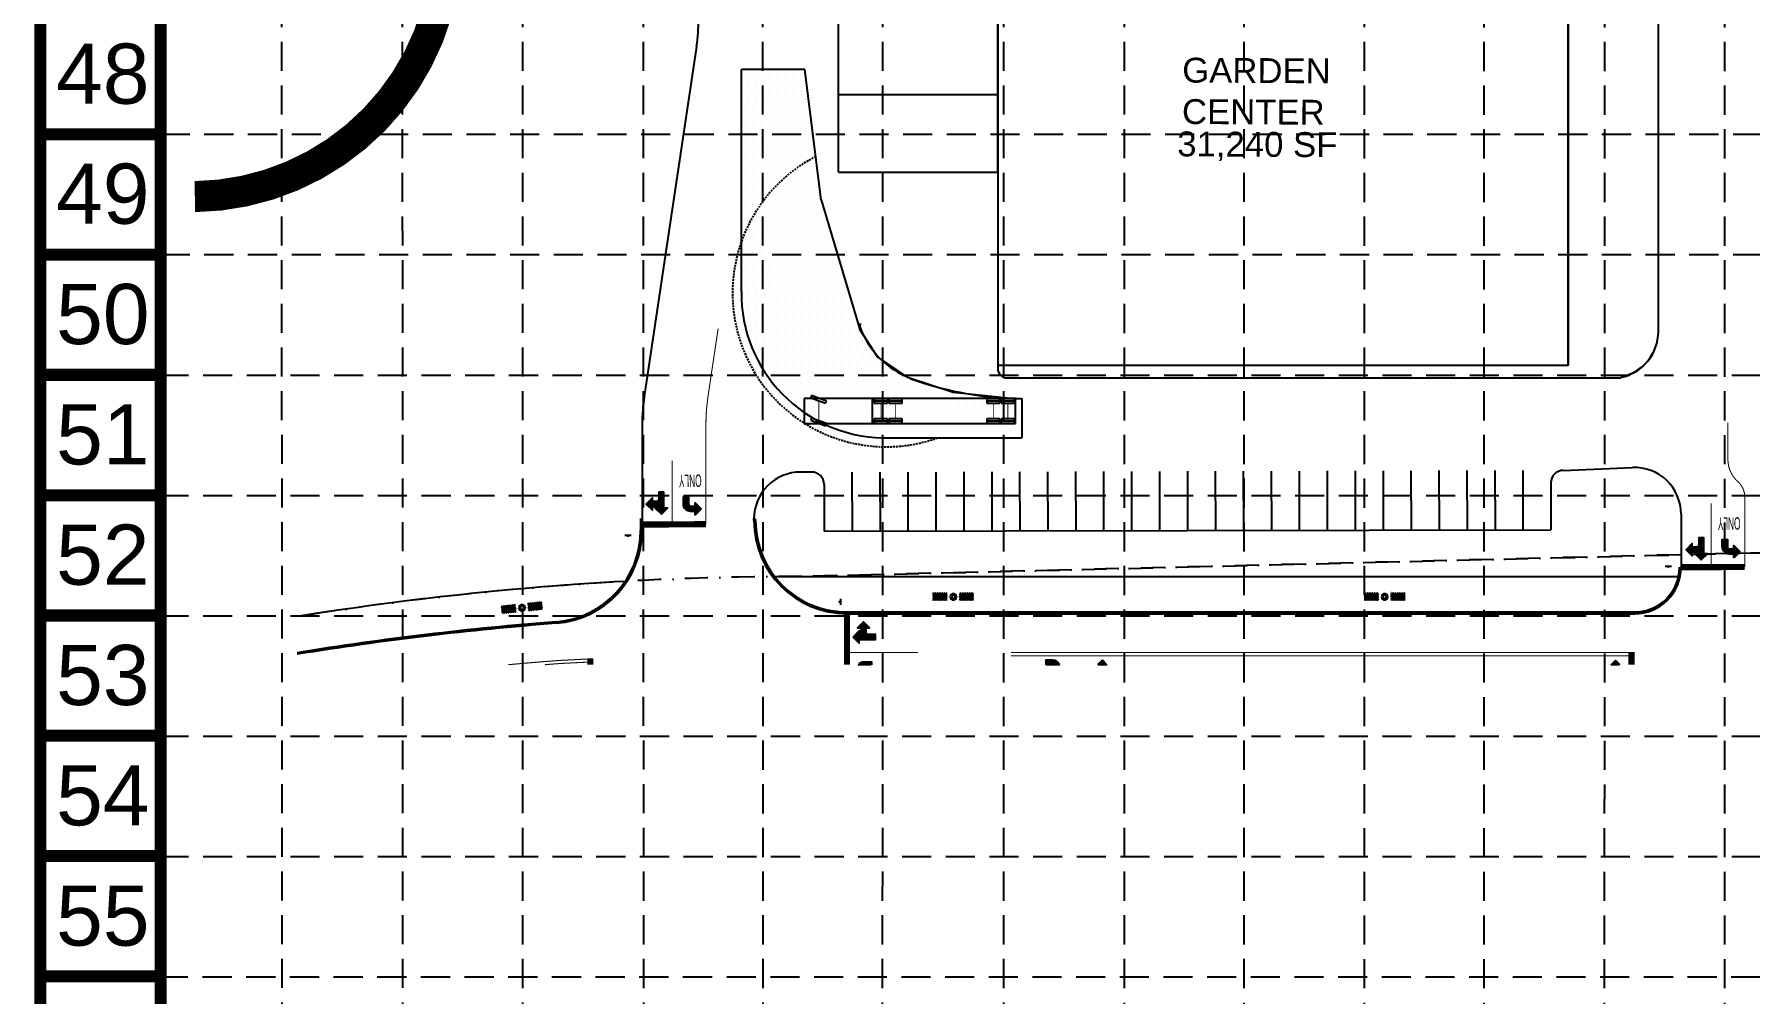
# Model space of a CAD drawing. Header units: inches. Extents: x -105549 to 5741, y -35602 to 5776.
# Drawn here: x 4188 to 4740, y 3599 to 3908 of the extents above; entities that cross this region are included whole.
import ezdxf
from ezdxf.enums import TextEntityAlignment as Align

# ---------------------------------------------------------------- set-up
doc = ezdxf.new("R2010")
doc.units = ezdxf.units.IN
doc.header["$LTSCALE"] = 30
doc.header["$MEASUREMENT"] = 0
for name, pattern in [('DASHDOT2', [0.5, 0.25, -0.125, 0, -0.125]), ('HIDDEN', [0.375, 0.25, -0.125]), ('PHANTOM2', [1.25, 0.625, -0.125, 0.125, -0.125, 0.125, -0.125])]:
    doc.linetypes.add(name, pattern=pattern)
for name, color, linetype in [('A-SITE-CURB', 2, 'Continuous'), ('A-SITE-PKSTRIPE', 7, 'Continuous'), ('A-SITE-PROPERTY', 6, 'DASHDOT2'), ('A_SIT_CURB', 1, 'Continuous'), ('A_SIT_PROPERTY', 3, 'PHANTOM2'), ('BASE', 7, 'Continuous'), ('Buildings', 3, 'Continuous'), ('C-BLDG-HomeDepot', 8, 'Continuous'), ('C-BLDG-OTLN', 8, 'Continuous'), ('DITCH', 5, 'Continuous'), ('GRID', 254, 'HIDDEN'), ('L-LIGHT', 2, 'Continuous'), ('lightpole', 2, 'Continuous'), ('PATH', 2, 'HIDDEN'), ('SITE-PARKING NOTES', 7, 'Continuous'), ('THATCH', 8, 'Continuous'), ('TRUCK', 3, 'Continuous'), ('TRUCK1', 5, 'Continuous'), ('TRUCKROAD', 15, 'Continuous')]:
    doc.layers.add(name, color=color, linetype=linetype)
doc.layers.add('defpoint', color=7, linetype='Continuous', plot=False)
doc.styles.add('HELV', font='')
doc.styles.get("Standard").update_dxf_attribs({"font": 'ARIAL.TTF'})
doc.styles.get('HELV').set_extended_font_data('News Gothic MT')

# ---------------------------------------------------------------- blocks, each defined once
blk = doc.blocks.new('LIGHT')
at = {"layer": 'L-LIGHT'}
h = blk.add_hatch(dxfattribs=at)
h.set_pattern_fill('ANSI37', color=8, scale=4.166667, angle=269.9176, style=0)
h.set_pattern_definition([(314.91758, (-257.0807, 941.6421), (0.3688142, 0.3677546), []), (44.91758, (-257.0807, 941.6421), (-0.3677546, 0.3688142), [])])
h.paths.add_polyline_path([(-152.07, 247.02), (-149.64, 247.01), (-149.63, 251.51), (-152.07, 251.51)])
h.paths.add_polyline_path([(-149.62, 260.06), (-152.06, 260.07), (-152.07, 255.57), (-149.63, 255.57)])
at = {"layer": 'L-LIGHT', "const_width": 0.167}
for points in [[(-149.62, 260.06), (-152.06, 260.07), (-152.07, 255.57), (-149.63, 255.57)], [(-152.07, 247.02), (-149.64, 247.01), (-149.63, 251.51), (-152.07, 251.51)]]:
    blk.add_lwpolyline(points, close=True, dxfattribs=at)
at = {"layer": 'L-LIGHT', "const_width": 0.0833}
blk.add_lwpolyline([(-150.85, 254.14), (-150.85, 255.57)], dxfattribs=at)
blk.add_lwpolyline([(-150.85, 252.99), (-150.86, 251.62, -0.007867), (-150.86, 251.59, -0.007867)], format="xyb", dxfattribs=at)
at = {"layer": 'L-LIGHT'}
for radius in [1, 0.56]:
    blk.add_circle((-150.92, 253.56), radius, dxfattribs=at)
blk = doc.blocks.new('A$C063603EB')
at = {"layer": 'A_SIT_CURB'}
blk.add_line((0, 0.37), (2, 0.38), dxfattribs=at)
blk.add_circle((1, 0.19), 0.187, dxfattribs=at)
blk = doc.blocks.new('RECTANG')
for p, q in [((1, 1), (0, 1)), ((0, 1), (0, 0)), ((1, 0), (1, 1)), ((0, 0), (1, 0))]:
    blk.add_line(p, q)
blk = doc.blocks.new('TRUCK')
at = {"layer": 'TRUCK'}
for p, q in [((1.4, 48), (-262.6, 48)), ((-262.6, 48), (-262.6, -48))]:
    blk.add_line(p, q, dxfattribs=at)
at = {"layer": 'TRUCK1'}
for p, q in [((-810.8, 38.8), (-759.8, 38.8)), ((-754.7, 38.8), (-703.7, 38.8)), ((-376.5, 38.8), (-325.5, 38.8)), ((-320.3, 38.8), (-269.4, 38.8)), ((-810.8, -38.7), (-759.8, -38.7)), ((-754.7, -38.7), (-703.7, -38.7)), ((-376.5, -38.7), (-325.5, -38.7)), ((-320.3, -38.7), (-269.4, -38.7))]:
    blk.add_line(p, q, dxfattribs=at)
at = {"layer": 'TRUCK1', "const_width": 3}
for points in [[(-785.3, 30.4), (-785.3, -30.3)], [(-729.2, 30.4), (-729.2, -30.3)], [(-351, 30.4), (-351, -30.3)], [(-294.9, 30.4), (-294.9, -30.3)], [(-55, 36.1), (-55, -39.3)]]:
    blk.add_lwpolyline(points, dxfattribs=at)
at = {"layer": 'TRUCK', "xscale": 816, "yscale": 96, "zscale": 816}
blk.add_blockref('RECTANG', (-814.6, -48), dxfattribs=at)
at = {"layer": 'TRUCK1', "xscale": 50.9810283042425, "yscale": 16.78924899112099, "zscale": 50.9810283042425}
for p in [(-810.8, 30.4), (-754.7, 30.4), (-376.5, 30.4), (-320.3, 30.4), (-810.8, -47.1), (-754.7, -47.1), (-376.5, -47.1), (-320.3, -47.1)]:
    blk.add_blockref('RECTANG', p, dxfattribs=at)
at = {"layer": 'TRUCK1', "xscale": 60.98311097550359, "yscale": 8.70599008994177, "zscale": 60.98311097550359, "rotation": 339.7876267714012}
for p in [(-84.3, 48.5), (-84.3, -38.6)]:
    blk.add_blockref('RECTANG', p, dxfattribs=at)
blk = doc.blocks.new('TRUKRADI')
at = {"color": 0}
for p, q in [((-515.625, 531.25), (-515.625, 531.25)), ((-484.375, 531.25), (-484.375, 531.25)), ((-453.125, 531.25), (-453.125, 531.25)), ((-421.875, 531.25), (-421.875, 531.25)), ((-390.625, 531.25), (-390.625, 531.25)), ((-359.375, 531.25), (-359.375, 531.25)), ((-328.125, 531.25), (-328.125, 531.25)), ((-296.875, 531.25), (-296.875, 531.25)), ((-265.625, 531.25), (-265.625, 531.25)), ((-234.375, 531.25), (-234.375, 531.25)), ((-203.125, 531.25), (-203.125, 531.25)), ((-171.875, 531.25), (-171.875, 531.25)), ((-140.625, 531.25), (-140.625, 531.25)), ((-109.375, 531.25), (-109.375, 531.25)), ((-78.125, 531.25), (-78.125, 531.25)), ((-46.875, 531.25), (-46.875, 531.25)), ((-15.625, 531.25), (-15.625, 531.25)), ((15.625, 531.25), (15.625, 531.25)), ((46.875, 531.25), (46.875, 531.25)), ((78.125, 531.25), (78.125, 531.25)), ((109.375, 531.25), (109.375, 531.25)), ((140.625, 531.25), (140.625, 531.25)), ((171.875, 531.25), (171.875, 531.25)), ((-523.188, 500), (-523.188, 500)), ((-515.625, 468.75), (-515.625, 468.75)), ((-500, 500), (-500, 500)), ((-484.375, 468.75), (-484.375, 468.75)), ((-468.75, 500), (-468.75, 500)), ((-453.125, 468.75), (-453.125, 468.75)), ((-437.5, 500), (-437.5, 500)), ((-421.875, 468.75), (-421.875, 468.75)), ((-406.25, 500), (-406.25, 500)), ((-390.625, 468.75), (-390.625, 468.75)), ((-375, 500), (-375, 500)), ((-359.375, 468.75), (-359.375, 468.75)), ((-343.75, 500), (-343.75, 500)), ((-328.125, 468.75), (-328.125, 468.75)), ((-312.5, 500), (-312.5, 500)), ((-296.875, 468.75), (-296.875, 468.75)), ((-281.25, 500), (-281.25, 500)), ((-265.625, 468.75), (-265.625, 468.75)), ((-250, 500), (-250, 500)), ((-234.375, 468.75), (-234.375, 468.75)), ((-218.75, 500), (-218.75, 500)), ((-203.125, 468.75), (-203.125, 468.75)), ((-187.5, 500), (-187.5, 500)), ((-171.875, 468.75), (-171.875, 468.75)), ((-156.25, 500), (-156.25, 500)), ((-140.625, 468.75), (-140.625, 468.75)), ((-125, 500), (-125, 500)), ((-109.375, 468.75), (-109.375, 468.75)), ((-93.75, 500), (-93.75, 500)), ((-78.125, 468.75), (-78.125, 468.75)), ((-62.5, 500), (-62.5, 500)), ((-46.875, 468.75), (-46.875, 468.75)), ((-31.25, 500), (-31.25, 500)), ((-15.625, 468.75), (-15.625, 468.75)), ((0, 500), (0, 500)), ((15.625, 468.75), (15.625, 468.75)), ((31.25, 500), (31.25, 500)), ((46.875, 468.75), (46.875, 468.75)), ((62.5, 500), (62.5, 500)), ((78.125, 468.75), (78.125, 468.75)), ((93.75, 500), (93.75, 500)), ((109.375, 468.75), (109.375, 468.75)), ((125, 500), (125, 500)), ((140.625, 468.75), (140.625, 468.75)), ((156.25, 500), (156.25, 500)), ((171.875, 468.75), (171.875, 468.75)), ((187.5, 500), (187.5, 500)), ((203.125, 468.75), (203.125, 468.75)), ((218.75, 500), (218.75, 500)), ((234.375, 468.75), (234.375, 468.75)), ((250, 500), (250, 500)), ((265.625, 468.75), (265.625, 468.75)), ((296.875, 468.75), (296.875, 468.75)), ((-523.188, 437.5), (-523.188, 437.5)), ((-500, 437.5), (-500, 437.5)), ((-468.75, 437.5), (-468.75, 437.5)), ((-437.5, 437.5), (-437.5, 437.5)), ((-421.875, 406.25), (-421.875, 406.25)), ((-406.25, 437.5), (-406.25, 437.5)), ((-390.625, 406.25), (-390.625, 406.25)), ((-375, 437.5), (-375, 437.5)), ((-359.375, 406.25), (-359.375, 406.25)), ((-343.75, 437.5), (-343.75, 437.5)), ((-328.125, 406.25), (-328.125, 406.25)), ((-312.5, 437.5), (-312.5, 437.5)), ((-296.875, 406.25), (-296.875, 406.25)), ((-281.25, 437.5), (-281.25, 437.5)), ((-265.625, 406.25), (-265.625, 406.25)), ((-250, 437.5), (-250, 437.5)), ((-234.375, 406.25), (-234.375, 406.25)), ((-218.75, 437.5), (-218.75, 437.5)), ((-203.125, 406.25), (-203.125, 406.25)), ((-187.5, 437.5), (-187.5, 437.5)), ((-171.875, 406.25), (-171.875, 406.25)), ((-156.25, 437.5), (-156.25, 437.5)), ((-140.625, 406.25), (-140.625, 406.25)), ((-125, 437.5), (-125, 437.5)), ((-109.375, 406.25), (-109.375, 406.25)), ((-93.75, 437.5), (-93.75, 437.5)), ((-78.125, 406.25), (-78.125, 406.25)), ((-62.5, 437.5), (-62.5, 437.5)), ((-46.875, 406.25), (-46.875, 406.25)), ((-31.25, 437.5), (-31.25, 437.5)), ((-15.625, 406.25), (-15.625, 406.25)), ((0, 437.5), (0, 437.5)), ((15.625, 406.25), (15.625, 406.25)), ((31.25, 437.5), (31.25, 437.5)), ((46.875, 406.25), (46.875, 406.25)), ((62.5, 437.5), (62.5, 437.5)), ((78.125, 406.25), (78.125, 406.25)), ((93.75, 437.5), (93.75, 437.5)), ((109.375, 406.25), (109.375, 406.25)), ((125, 437.5), (125, 437.5)), ((140.625, 406.25), (140.625, 406.25)), ((156.25, 437.5), (156.25, 437.5)), ((171.875, 406.25), (171.875, 406.25)), ((187.5, 437.5), (187.5, 437.5)), ((203.125, 406.25), (203.125, 406.25)), ((218.75, 437.5), (218.75, 437.5)), ((234.375, 406.25), (234.375, 406.25)), ((250, 437.5), (250, 437.5)), ((265.625, 406.25), (265.625, 406.25)), ((281.25, 437.5), (281.25, 437.5)), ((296.875, 406.25), (296.875, 406.25)), ((312.5, 437.5), (312.5, 437.5)), ((328.125, 406.25), (328.125, 406.25)), ((343.75, 437.5), (343.75, 437.5)), ((359.375, 406.25), (359.375, 406.25)), ((-218.75, 375), (-218.75, 375)), ((-187.5, 375), (-187.5, 375)), ((-156.25, 375), (-156.25, 375)), ((-125, 375), (-125, 375)), ((-109.375, 343.75), (-109.375, 343.75)), ((-93.75, 375), (-93.75, 375)), ((-78.125, 343.75), (-78.125, 343.75)), ((-62.5, 375), (-62.5, 375)), ((-46.875, 343.75), (-46.875, 343.75)), ((-31.25, 375), (-31.25, 375)), ((-15.625, 343.75), (-15.625, 343.75)), ((0, 375), (0, 375)), ((15.625, 343.75), (15.625, 343.75)), ((31.25, 375), (31.25, 375)), ((46.875, 343.75), (46.875, 343.75)), ((62.5, 375), (62.5, 375)), ((78.125, 343.75), (78.125, 343.75)), ((93.75, 375), (93.75, 375)), ((109.375, 343.75), (109.375, 343.75)), ((125, 375), (125, 375)), ((140.625, 343.75), (140.625, 343.75)), ((156.25, 375), (156.25, 375)), ((171.875, 343.75), (171.875, 343.75)), ((187.5, 375), (187.5, 375)), ((203.125, 343.75), (203.125, 343.75)), ((218.75, 375), (218.75, 375)), ((234.375, 343.75), (234.375, 343.75)), ((250, 375), (250, 375)), ((265.625, 343.75), (265.625, 343.75)), ((281.25, 375), (281.25, 375)), ((296.875, 343.75), (296.875, 343.75)), ((312.5, 375), (312.5, 375)), ((328.125, 343.75), (328.125, 343.75)), ((343.75, 375), (343.75, 375)), ((359.375, 343.75), (359.375, 343.75)), ((375, 375), (375, 375)), ((390.625, 343.75), (390.625, 343.75)), ((406.25, 375), (406.25, 375)), ((421.875, 343.75), (421.875, 343.75)), ((-31.25, 312.5), (-31.25, 312.5)), ((0, 312.5), (0, 312.5)), ((15.625, 281.25), (15.625, 281.25)), ((31.25, 312.5), (31.25, 312.5)), ((46.875, 281.25), (46.875, 281.25)), ((62.5, 312.5), (62.5, 312.5)), ((78.125, 281.25), (78.125, 281.25)), ((93.75, 312.5), (93.75, 312.5)), ((109.375, 281.25), (109.375, 281.25)), ((125, 312.5), (125, 312.5)), ((140.625, 281.25), (140.625, 281.25)), ((156.25, 312.5), (156.25, 312.5)), ((171.875, 281.25), (171.875, 281.25)), ((187.5, 312.5), (187.5, 312.5)), ((203.125, 281.25), (203.125, 281.25)), ((218.75, 312.5), (218.75, 312.5)), ((234.375, 281.25), (234.375, 281.25)), ((250, 312.5), (250, 312.5)), ((265.625, 281.25), (265.625, 281.25)), ((281.25, 312.5), (281.25, 312.5)), ((296.875, 281.25), (296.875, 281.25)), ((312.5, 312.5), (312.5, 312.5)), ((328.125, 281.25), (328.125, 281.25)), ((343.75, 312.5), (343.75, 312.5)), ((359.375, 281.25), (359.375, 281.25)), ((375, 312.5), (375, 312.5)), ((390.625, 281.25), (390.625, 281.25)), ((406.25, 312.5), (406.25, 312.5)), ((421.875, 281.25), (421.875, 281.25)), ((437.5, 312.5), (437.5, 312.5)), ((453.125, 281.25), (453.125, 281.25)), ((31.25, 250), (31.25, 250)), ((62.5, 250), (62.5, 250)), ((78.125, 218.75), (78.125, 218.75)), ((93.75, 250), (93.75, 250)), ((109.375, 218.75), (109.375, 218.75)), ((125, 250), (125, 250)), ((140.625, 218.75), (140.625, 218.75)), ((156.25, 250), (156.25, 250)), ((171.875, 218.75), (171.875, 218.75)), ((187.5, 250), (187.5, 250)), ((203.125, 218.75), (203.125, 218.75)), ((218.75, 250), (218.75, 250)), ((234.375, 218.75), (234.375, 218.75)), ((250, 250), (250, 250)), ((265.625, 218.75), (265.625, 218.75)), ((281.25, 250), (281.25, 250)), ((296.875, 218.75), (296.875, 218.75)), ((312.5, 250), (312.5, 250)), ((328.125, 218.75), (328.125, 218.75)), ((343.75, 250), (343.75, 250)), ((359.375, 218.75), (359.375, 218.75)), ((375, 250), (375, 250)), ((390.625, 218.75), (390.625, 218.75)), ((406.25, 250), (406.25, 250)), ((421.875, 218.75), (421.875, 218.75)), ((437.5, 250), (437.5, 250)), ((453.125, 218.75), (453.125, 218.75)), ((468.75, 250), (468.75, 250)), ((484.375, 218.75), (484.375, 218.75)), ((500, 250), (500, 250)), ((93.75, 187.5), (93.75, 187.5)), ((109.375, 156.25), (109.375, 156.25)), ((125, 187.5), (125, 187.5)), ((140.625, 156.25), (140.625, 156.25)), ((156.25, 187.5), (156.25, 187.5)), ((171.875, 156.25), (171.875, 156.25)), ((187.5, 187.5), (187.5, 187.5)), ((203.125, 156.25), (203.125, 156.25)), ((218.75, 187.5), (218.75, 187.5)), ((234.375, 156.25), (234.375, 156.25)), ((250, 187.5), (250, 187.5)), ((265.625, 156.25), (265.625, 156.25)), ((281.25, 187.5), (281.25, 187.5)), ((296.875, 156.25), (296.875, 156.25)), ((312.5, 187.5), (312.5, 187.5)), ((328.125, 156.25), (328.125, 156.25)), ((343.75, 187.5), (343.75, 187.5)), ((359.375, 156.25), (359.375, 156.25)), ((375, 187.5), (375, 187.5)), ((390.625, 156.25), (390.625, 156.25)), ((406.25, 187.5), (406.25, 187.5)), ((421.875, 156.25), (421.875, 156.25)), ((437.5, 187.5), (437.5, 187.5)), ((453.125, 156.25), (453.125, 156.25)), ((468.75, 187.5), (468.75, 187.5)), ((484.375, 156.25), (484.375, 156.25)), ((500, 187.5), (500, 187.5)), ((515.625, 156.25), (515.625, 156.25)), ((125, 125), (125, 125)), ((140.625, 93.75), (140.625, 93.75)), ((156.25, 125), (156.25, 125)), ((171.875, 93.75), (171.875, 93.75)), ((187.5, 125), (187.5, 125)), ((203.125, 93.75), (203.125, 93.75)), ((218.75, 125), (218.75, 125)), ((234.375, 93.75), (234.375, 93.75)), ((250, 125), (250, 125)), ((265.625, 93.75), (265.625, 93.75)), ((281.25, 125), (281.25, 125)), ((296.875, 93.75), (296.875, 93.75)), ((312.5, 125), (312.5, 125)), ((328.125, 93.75), (328.125, 93.75)), ((343.75, 125), (343.75, 125)), ((359.375, 93.75), (359.375, 93.75)), ((375, 125), (375, 125)), ((390.625, 93.75), (390.625, 93.75)), ((406.25, 125), (406.25, 125)), ((421.875, 93.75), (421.875, 93.75)), ((437.5, 125), (437.5, 125)), ((453.125, 93.75), (453.125, 93.75)), ((468.75, 125), (468.75, 125)), ((484.375, 93.75), (484.375, 93.75)), ((500, 125), (500, 125)), ((515.625, 93.75), (515.625, 93.75)), ((531.25, 125), (531.25, 125)), ((546.875, 93.75), (546.875, 93.75)), ((140.625, 31.25), (140.625, 31.25)), ((156.25, 62.5), (156.25, 62.5)), ((156.25, 0), (156.25, 0)), ((171.875, 31.25), (171.875, 31.25)), ((187.5, 62.5), (187.5, 62.5)), ((187.5, 0), (187.5, 0)), ((203.125, 31.25), (203.125, 31.25)), ((218.75, 62.5), (218.75, 62.5)), ((218.75, 0), (218.75, 0)), ((234.375, 31.25), (234.375, 31.25)), ((250, 62.5), (250, 62.5)), ((250, 0), (250, 0)), ((265.625, 31.25), (265.625, 31.25)), ((281.25, 62.5), (281.25, 62.5)), ((281.25, 0), (281.25, 0)), ((296.875, 31.25), (296.875, 31.25)), ((312.5, 62.5), (312.5, 62.5)), ((312.5, 0), (312.5, 0)), ((328.125, 31.25), (328.125, 31.25)), ((343.75, 62.5), (343.75, 62.5)), ((343.75, 0), (343.75, 0)), ((359.375, 31.25), (359.375, 31.25)), ((375, 62.5), (375, 62.5)), ((375, 0), (375, 0)), ((390.625, 31.25), (390.625, 31.25)), ((406.25, 62.5), (406.25, 62.5)), ((406.25, 0), (406.25, 0)), ((421.875, 31.25), (421.875, 31.25)), ((437.5, 62.5), (437.5, 62.5)), ((437.5, 0), (437.5, 0)), ((453.125, 31.25), (453.125, 31.25)), ((468.75, 62.5), (468.75, 62.5)), ((468.75, 0), (468.75, 0)), ((484.375, 31.25), (484.375, 31.25)), ((500, 62.5), (500, 62.5)), ((500, 0), (500, 0)), ((515.625, 31.25), (515.625, 31.25)), ((531.25, 62.5), (531.25, 62.5)), ((531.25, 0), (531.25, 0)), ((546.875, 31.25), (546.875, 31.25)), ((171.875, -31.25), (171.875, -31.25)), ((187.5, -62.5), (187.5, -62.5)), ((203.125, -31.25), (203.125, -31.25)), ((218.75, -62.5), (218.75, -62.5)), ((234.375, -31.25), (234.375, -31.25)), ((250, -62.5), (250, -62.5)), ((265.625, -31.25), (265.625, -31.25)), ((281.25, -62.5), (281.25, -62.5)), ((296.875, -31.25), (296.875, -31.25)), ((312.5, -62.5), (312.5, -62.5)), ((328.125, -31.25), (328.125, -31.25)), ((343.75, -62.5), (343.75, -62.5)), ((359.375, -31.25), (359.375, -31.25)), ((375, -62.5), (375, -62.5)), ((390.625, -31.25), (390.625, -31.25)), ((406.25, -62.5), (406.25, -62.5)), ((421.875, -31.25), (421.875, -31.25)), ((437.5, -62.5), (437.5, -62.5)), ((453.125, -31.25), (453.125, -31.25)), ((468.75, -62.5), (468.75, -62.5)), ((484.375, -31.25), (484.375, -31.25)), ((500, -62.5), (500, -62.5)), ((515.625, -31.25), (515.625, -31.25)), ((531.25, -62.5), (531.25, -62.5)), ((546.875, -31.25), (546.875, -31.25)), ((187.5, -125), (187.5, -125)), ((203.125, -93.75), (203.125, -93.75)), ((218.75, -125), (218.75, -125)), ((234.375, -93.75), (234.375, -93.75)), ((250, -125), (250, -125)), ((265.625, -93.75), (265.625, -93.75)), ((281.25, -125), (281.25, -125)), ((296.875, -93.75), (296.875, -93.75)), ((312.5, -125), (312.5, -125)), ((328.125, -93.75), (328.125, -93.75)), ((343.75, -125), (343.75, -125)), ((359.375, -93.75), (359.375, -93.75)), ((375, -125), (375, -125)), ((390.625, -93.75), (390.625, -93.75)), ((406.25, -125), (406.25, -125)), ((421.875, -93.75), (421.875, -93.75)), ((437.5, -125), (437.5, -125)), ((453.125, -93.75), (453.125, -93.75)), ((468.75, -125), (468.75, -125)), ((484.375, -93.75), (484.375, -93.75)), ((500, -125), (500, -125)), ((515.625, -93.75), (515.625, -93.75)), ((531.25, -125), (531.25, -125)), ((546.875, -93.75), (546.875, -93.75)), ((203.125, -156.25), (203.125, -156.25)), ((218.75, -187.5), (218.75, -187.5)), ((234.375, -156.25), (234.375, -156.25)), ((250, -187.5), (250, -187.5)), ((265.625, -156.25), (265.625, -156.25)), ((281.25, -187.5), (281.25, -187.5)), ((296.875, -156.25), (296.875, -156.25)), ((312.5, -187.5), (312.5, -187.5)), ((328.125, -156.25), (328.125, -156.25)), ((343.75, -187.5), (343.75, -187.5)), ((359.375, -156.25), (359.375, -156.25)), ((375, -187.5), (375, -187.5)), ((390.625, -156.25), (390.625, -156.25)), ((406.25, -187.5), (406.25, -187.5)), ((421.875, -156.25), (421.875, -156.25)), ((437.5, -187.5), (437.5, -187.5)), ((453.125, -156.25), (453.125, -156.25)), ((468.75, -187.5), (468.75, -187.5)), ((484.375, -156.25), (484.375, -156.25)), ((500, -187.5), (500, -187.5)), ((515.625, -156.25), (515.625, -156.25)), ((531.25, -187.5), (531.25, -187.5)), ((546.875, -156.25), (546.875, -156.25)), ((234.375, -218.75), (234.375, -218.75)), ((250, -250), (250, -250)), ((265.625, -218.75), (265.625, -218.75)), ((281.25, -250), (281.25, -250)), ((296.875, -218.75), (296.875, -218.75)), ((312.5, -250), (312.5, -250)), ((328.125, -218.75), (328.125, -218.75)), ((343.75, -250), (343.75, -250)), ((359.375, -218.75), (359.375, -218.75)), ((375, -250), (375, -250)), ((390.625, -218.75), (390.625, -218.75)), ((406.25, -250), (406.25, -250)), ((421.875, -218.75), (421.875, -218.75)), ((437.5, -250), (437.5, -250)), ((453.125, -218.75), (453.125, -218.75)), ((468.75, -250), (468.75, -250)), ((484.375, -218.75), (484.375, -218.75)), ((500, -250), (500, -250)), ((515.625, -218.75), (515.625, -218.75)), ((531.25, -250), (531.25, -250)), ((546.875, -218.75), (546.875, -218.75)), ((234.375, -281.25), (234.375, -281.25)), ((250, -312.5), (250, -312.5)), ((265.625, -281.25), (265.625, -281.25)), ((281.25, -312.5), (281.25, -312.5)), ((296.875, -281.25), (296.875, -281.25)), ((312.5, -312.5), (312.5, -312.5)), ((328.125, -281.25), (328.125, -281.25)), ((343.75, -312.5), (343.75, -312.5)), ((359.375, -281.25), (359.375, -281.25)), ((375, -312.5), (375, -312.5)), ((390.625, -281.25), (390.625, -281.25)), ((406.25, -312.5), (406.25, -312.5)), ((421.875, -281.25), (421.875, -281.25)), ((437.5, -312.5), (437.5, -312.5)), ((453.125, -281.25), (453.125, -281.25)), ((468.75, -312.5), (468.75, -312.5)), ((484.375, -281.25), (484.375, -281.25)), ((500, -312.5), (500, -312.5)), ((515.625, -281.25), (515.625, -281.25)), ((531.25, -312.5), (531.25, -312.5)), ((546.875, -281.25), (546.875, -281.25)), ((265.625, -343.75), (265.625, -343.75)), ((281.25, -375), (281.25, -375)), ((296.875, -343.75), (296.875, -343.75)), ((312.5, -375), (312.5, -375)), ((328.125, -343.75), (328.125, -343.75)), ((343.75, -375), (343.75, -375)), ((359.375, -343.75), (359.375, -343.75)), ((375, -375), (375, -375)), ((390.625, -343.75), (390.625, -343.75)), ((406.25, -375), (406.25, -375)), ((421.875, -343.75), (421.875, -343.75)), ((437.5, -375), (437.5, -375)), ((453.125, -343.75), (453.125, -343.75)), ((468.75, -375), (468.75, -375)), ((484.375, -343.75), (484.375, -343.75)), ((500, -375), (500, -375)), ((515.625, -343.75), (515.625, -343.75)), ((531.25, -375), (531.25, -375)), ((546.875, -343.75), (546.875, -343.75)), ((265.625, -406.25), (265.625, -406.25)), ((281.25, -437.5), (281.25, -437.5)), ((296.875, -406.25), (296.875, -406.25)), ((312.5, -437.5), (312.5, -437.5)), ((328.125, -406.25), (328.125, -406.25)), ((343.75, -437.5), (343.75, -437.5)), ((359.375, -406.25), (359.375, -406.25)), ((375, -437.5), (375, -437.5)), ((390.625, -406.25), (390.625, -406.25)), ((406.25, -437.5), (406.25, -437.5)), ((421.875, -406.25), (421.875, -406.25)), ((437.5, -437.5), (437.5, -437.5)), ((453.125, -406.25), (453.125, -406.25)), ((468.75, -437.5), (468.75, -437.5)), ((484.375, -406.25), (484.375, -406.25)), ((500, -437.5), (500, -437.5)), ((515.625, -406.25), (515.625, -406.25)), ((531.25, -437.5), (531.25, -437.5)), ((546.875, -406.25), (546.875, -406.25)), ((265.625, -468.75), (265.625, -468.75)), ((281.25, -500), (281.25, -500)), ((296.875, -468.75), (296.875, -468.75)), ((312.5, -500), (312.5, -500)), ((328.125, -468.75), (328.125, -468.75)), ((343.75, -500), (343.75, -500)), ((359.375, -468.75), (359.375, -468.75)), ((375, -500), (375, -500)), ((390.625, -468.75), (390.625, -468.75)), ((406.25, -500), (406.25, -500)), ((421.875, -468.75), (421.875, -468.75)), ((437.5, -500), (437.5, -500)), ((453.125, -468.75), (453.125, -468.75)), ((468.75, -500), (468.75, -500)), ((484.375, -468.75), (484.375, -468.75)), ((500, -500), (500, -500)), ((515.625, -468.75), (515.625, -468.75)), ((531.25, -500), (531.25, -500)), ((546.875, -468.75), (546.875, -468.75)), ((281.25, -562.5), (281.25, -562.5)), ((296.875, -531.25), (296.875, -531.25)), ((296.875, -593.75), (296.875, -593.75)), ((312.5, -562.5), (312.5, -562.5)), ((328.125, -531.25), (328.125, -531.25)), ((328.125, -593.75), (328.125, -593.75)), ((343.75, -562.5), (343.75, -562.5)), ((359.375, -531.25), (359.375, -531.25)), ((359.375, -593.75), (359.375, -593.75)), ((375, -562.5), (375, -562.5)), ((390.625, -531.25), (390.625, -531.25)), ((390.625, -593.75), (390.625, -593.75)), ((406.25, -562.5), (406.25, -562.5)), ((421.875, -531.25), (421.875, -531.25)), ((421.875, -593.75), (421.875, -593.75)), ((437.5, -562.5), (437.5, -562.5)), ((453.125, -531.25), (453.125, -531.25)), ((453.125, -593.75), (453.125, -593.75)), ((468.75, -562.5), (468.75, -562.5)), ((484.375, -531.25), (484.375, -531.25)), ((484.375, -593.75), (484.375, -593.75)), ((500, -562.5), (500, -562.5)), ((515.625, -531.25), (515.625, -531.25)), ((515.625, -593.75), (515.625, -593.75)), ((531.25, -562.5), (531.25, -562.5)), ((546.875, -531.25), (546.875, -531.25)), ((546.875, -593.75), (546.875, -593.75)), ((296.875, -656.25), (296.875, -656.25)), ((312.5, -625), (312.5, -625)), ((328.125, -656.25), (328.125, -656.25)), ((343.75, -625), (343.75, -625)), ((359.375, -656.25), (359.375, -656.25)), ((375, -625), (375, -625)), ((390.625, -656.25), (390.625, -656.25)), ((406.25, -625), (406.25, -625)), ((421.875, -656.25), (421.875, -656.25)), ((437.5, -625), (437.5, -625)), ((453.125, -656.25), (453.125, -656.25)), ((468.75, -625), (468.75, -625)), ((484.375, -656.25), (484.375, -656.25)), ((500, -625), (500, -625)), ((515.625, -656.25), (515.625, -656.25)), ((531.25, -625), (531.25, -625)), ((546.875, -656.25), (546.875, -656.25)), ((296.875, -718.75), (296.875, -718.75)), ((312.5, -687.5), (312.5, -687.5)), ((328.125, -718.75), (328.125, -718.75)), ((343.75, -687.5), (343.75, -687.5)), ((359.375, -718.75), (359.375, -718.75)), ((375, -687.5), (375, -687.5)), ((390.625, -718.75), (390.625, -718.75)), ((406.25, -687.5), (406.25, -687.5)), ((421.875, -718.75), (421.875, -718.75)), ((437.5, -687.5), (437.5, -687.5)), ((453.125, -718.75), (453.125, -718.75)), ((468.75, -687.5), (468.75, -687.5)), ((484.375, -718.75), (484.375, -718.75)), ((500, -687.5), (500, -687.5)), ((515.625, -718.75), (515.625, -718.75)), ((531.25, -687.5), (531.25, -687.5)), ((546.875, -718.75), (546.875, -718.75)), ((312.5, -750), (312.5, -750)), ((328.125, -781.25), (328.125, -781.25)), ((343.75, -750), (343.75, -750)), ((359.375, -781.25), (359.375, -781.25)), ((375, -750), (375, -750)), ((390.625, -781.25), (390.625, -781.25)), ((406.25, -750), (406.25, -750)), ((421.875, -781.25), (421.875, -781.25)), ((437.5, -750), (437.5, -750)), ((453.125, -781.25), (453.125, -781.25)), ((468.75, -750), (468.75, -750)), ((484.375, -781.25), (484.375, -781.25)), ((500, -750), (500, -750)), ((515.625, -781.25), (515.625, -781.25)), ((531.25, -750), (531.25, -750)), ((546.875, -781.25), (546.875, -781.25)), ((312.5, -812.5), (312.5, -812.5)), ((328.125, -843.75), (328.125, -843.75)), ((343.75, -812.5), (343.75, -812.5)), ((359.375, -843.75), (359.375, -843.75)), ((375, -812.5), (375, -812.5)), ((390.625, -843.75), (390.625, -843.75)), ((406.25, -812.5), (406.25, -812.5)), ((421.875, -843.75), (421.875, -843.75)), ((437.5, -812.5), (437.5, -812.5)), ((453.125, -843.75), (453.125, -843.75)), ((468.75, -812.5), (468.75, -812.5)), ((484.375, -843.75), (484.375, -843.75)), ((500, -812.5), (500, -812.5)), ((515.625, -843.75), (515.625, -843.75)), ((531.25, -812.5), (531.25, -812.5)), ((546.875, -843.75), (546.875, -843.75))]:
    blk.add_line(p, q, dxfattribs=at)
at = {"layer": 'PATH', "color": 8}
blk.add_arc((0, 0), 594, 297.3236745, 109.5219913, dxfattribs=at)
at = {"layer": 'THATCH'}
for p, q in [((12.835, 559.853), (-524.043, 559.853)), ((-524.043, 408), (-524.043, 559.853)), ((-480, 408), (-524.043, 408)), ((252, -360), (102, 141)), ((559.97, -5.829), (559.97, -864.286)), ((252, -360), (314.104, -864.286)), ((314.104, -864.286), (559.97, -864.286))]:
    blk.add_line(p, q, dxfattribs=at)
for centre, radius, start, end in [((0, 0), 560, 359.4035957, 88.6867132), ((-552.713, -962.363), 1372.291, 70.5046459, 86.962672), ((-212.533, 16.639), 334.328, 20.318682, 69.3698664)]:
    blk.add_arc(centre, radius, start, end, dxfattribs=at)
at = {"layer": 'TRUCKROAD', "color": 8}
blk.add_lwpolyline([(-480, 408), (-258, 384), (-86.4, 327.96), (33.6, 246), (102, 141), (99.213, 118.147)], dxfattribs=at)
at = {"layer": 'TRUCK'}
blk.add_blockref('TRUCK', (315.584, 456.034), dxfattribs=at)
blk = doc.blocks.new('TRUCK1')
at = {"xscale": -1, "rotation": 180.4965033721294}
blk.add_blockref('TRUKRADI', (-146.7, 465.2), dxfattribs=at)

msp = doc.modelspace()

# ---------------------------------------------------------------- hatches: boundary and pattern name
at = {"layer": 'C-BLDG-OTLN'}
h = msp.add_hatch(dxfattribs=at)
h.set_pattern_fill('LINE', scale=0.333333, angle=217.4364, style=0)
h.set_pattern_definition([(308.634453, (5429.59575, 2430.778487), (0.0325477159, 0.0260145594), [])])
h.paths.add_polyline_path([(4389.13, 3759.19), (4389.13, 3758.27, -0.414214), (4388.38, 3757.52), (4387.86, 3757.52), (4387.86, 3756.02), (4388.38, 3756.02, 0.085164), (4389.13, 3756.15), (4389.13, 3755.34), (4388.13, 3755.34), (4389.88, 3753.59), (4391.63, 3755.34), (4390.63, 3755.34), (4390.63, 3759.2)])
h.paths.add_polyline_path([(4389.13, 3760.52), (4389.13, 3759.19), (4390.63, 3759.2), (4390.63, 3760.52)])
h.paths.add_polyline_path([(4386.88, 3757.52), (4386.88, 3758.52), (4385.13, 3756.77), (4386.88, 3755.02), (4386.88, 3756.02), (4387.86, 3756.02), (4387.86, 3757.52)])
h = msp.add_hatch(dxfattribs=at)
h.set_pattern_fill('LINE', scale=0.333333, angle=680.2107, style=0)
h.set_pattern_definition([(231.360226, (4313.88232, 3852.02439), (-0.0325453, 0.026017582), [])])
h.paths.add_polyline_path([(4396.95, 3756.75), (4396.95, 3759.08), (4398.61, 3759.08), (4398.61, 3756.75, 0.414214), (4399.28, 3756.08), (4400.7, 3756.08), (4400.7, 3757.2), (4402.65, 3755.25), (4400.7, 3753.3), (4400.7, 3754.42), (4399.28, 3754.42, -0.414214)])
h = msp.add_hatch(dxfattribs=at)
h.set_pattern_fill('LINE', scale=0.333333, angle=217.4364, style=0)
h.set_pattern_definition([(308.634453, (5764.421567, 2416.074247), (0.0325477159, 0.0260145594), [])])
h.paths.add_polyline_path([(4723.95, 3744.49), (4723.95, 3743.57, -0.414214), (4723.2, 3742.82), (4722.68, 3742.82), (4722.68, 3741.32), (4723.2, 3741.32, 0.085164), (4723.95, 3741.45), (4723.95, 3740.63), (4722.95, 3740.63), (4724.7, 3738.88), (4726.45, 3740.63), (4725.45, 3740.63), (4725.45, 3744.49)])
h.paths.add_polyline_path([(4723.95, 3745.82), (4723.95, 3744.49), (4725.45, 3744.49), (4725.45, 3745.82)])
h.paths.add_polyline_path([(4721.7, 3742.82), (4721.7, 3743.82), (4719.95, 3742.07), (4721.7, 3740.32), (4721.7, 3741.32), (4722.68, 3741.32), (4722.68, 3742.82)])
h = msp.add_hatch(dxfattribs=at)
h.set_pattern_fill('LINE', scale=0.333333, angle=680.2107, style=0)
h.set_pattern_definition([(231.360226, (4648.3624, 3838.26408), (-0.0325453, 0.026017582), [])])
h.paths.add_polyline_path([(4731.43, 3742.99), (4731.43, 3745.32), (4733.09, 3745.32), (4733.09, 3742.99, 0.414214), (4733.76, 3742.32), (4735.18, 3742.32), (4735.18, 3743.44), (4737.13, 3741.49), (4735.18, 3739.54), (4735.18, 3740.66), (4733.76, 3740.66, -0.414214)])
h = msp.add_hatch(dxfattribs=at)
h.set_pattern_fill('LINE', scale=0.333333, angle=307.4364, style=0)
h.set_pattern_definition([(218.634453, (3128.937524, 2674.23567), (0.0260145594, -0.0325477159), [])])
h.paths.add_polyline_path([(4457.35, 3714.71), (4456.43, 3714.71, -0.414214), (4455.68, 3715.46), (4455.68, 3715.97), (4454.18, 3715.97), (4454.18, 3715.46, 0.085164), (4454.31, 3714.71), (4453.5, 3714.71), (4453.5, 3715.71), (4451.75, 3713.96), (4453.5, 3712.21), (4453.5, 3713.21), (4457.36, 3713.21)])
h.paths.add_polyline_path([(4458.68, 3714.71), (4457.35, 3714.71), (4457.36, 3713.21), (4458.68, 3713.21)])
h.paths.add_polyline_path([(4455.68, 3716.96), (4456.68, 3716.96), (4454.93, 3718.71), (4453.18, 3716.96), (4454.18, 3716.96), (4454.18, 3715.97), (4455.68, 3715.97)])
h = msp.add_hatch(dxfattribs=at)
h.set_pattern_fill('LINE', scale=0.333333, angle=590.2107, style=0)
h.set_pattern_definition([(141.360226, (4550.437142, 3789.04681), (0.026017582, 0.0325453), [])])
edge = h.paths.add_edge_path()
edge.add_line((4453.3, 3705.05), (4457.5, 3705.05))
edge.add_line((4457.5, 3705.05), (4457.5, 3705.98))
edge.add_line((4457.5, 3705.98), (4455.16, 3705.98))
edge.add_arc((4455.16, 3703.65), 2.33, 89.9973, 142.9812)
h = msp.add_hatch(dxfattribs=at)
h.set_pattern_fill('LINE', scale=0.333333, angle=216.7406, style=0)
h.set_pattern_definition([(38.60534, (4420.71971, 3789.582147), (-0.025998018, 0.03256093), [])])
edge = h.paths.add_edge_path()
edge.add_line((4513.61, 3705.05), (4518.08, 3705.05))
edge.add_arc((4515.94, 3704.13), 2.33, 23.402, 89.9682)
edge.add_line((4515.94, 3706.46), (4513.61, 3706.46))
edge.add_line((4513.61, 3706.46), (4513.61, 3705.05))
h = msp.add_hatch(dxfattribs=at)
h.set_pattern_fill('LINE', scale=0.333333, angle=216.7406, style=0)
h.set_pattern_definition([(216.740613, (4625.713267, 3614.57923), (0.024924722, -0.03338966), [])])
h.paths.add_polyline_path([(4530.39, 3705.05), (4533.29, 3705.05), (4531.93, 3706.5)])
h = msp.add_hatch(dxfattribs=at)
h.set_pattern_fill('LINE', scale=0.333333, angle=770.2107, style=0)
h.set_pattern_definition([(321.360226, (4600.248883, 3617.646735), (-0.026017582, -0.0325453), [])])
h.paths.add_polyline_path([(4695.67, 3705.05), (4698.38, 3705.05), (4697.02, 3706.41)])

# ---------------------------------------------------------------- linework, layer by layer
at = {"layer": 'A-SITE-CURB', "color": 7}
for p, q in [((4710.86, 3812.27), (4710.87, 4192.21)), ((4401.2, 3904.08), (4384.35, 3791.37)), ((4498.19, 3801.4), (4498.19, 3800.4)), ((4501.19, 3797.4), (4698.86, 3797.4)), ((4383.69, 3782.5), (4383.69, 3752.08)), ((4438.23, 3767.08), (4434.69, 3767.08)), ((4680.23, 3767.61), (4702.54, 3768.55)), ((4442.23, 3763.09), (4442.27, 3748.08)), ((4676.23, 3763.6), (4676.27, 3748.43)), ((4383.19, 3752.08), (4383.19, 3748.28)), ((4383.69, 3752.08), (4383.69, 3748.28)), ((4419.69, 3751.44), (4419.69, 3752.08)), ((4420.19, 3751.44), (4420.19, 3752.08)), ((4718.17, 3753.56), (4718.17, 3736.43)), ((4442.27, 3748.08), (4676.27, 3748.43)), ((4718.17, 3742.4), (4718.17, 3741.57)), ((4718.17, 3736.43), (4718.17, 3736.42)), ((4718.17, 3736.43), (4718.17, 3736.42)), ((4449.69, 3721.94), (4703.17, 3721.93)), ((4449.69, 3721.44), (4703.17, 3721.43))]:
    msp.add_line(p, q, dxfattribs=at)
for centre, radius, start, end in [((4341.86, 3912.96), 60, 351.4963, 359.9973), ((4695.86, 3812.4), 15, 281.5343, 359.9973), ((4695.86, 3812.27), 15, 282.8448, 359.9973), ((4501.19, 3800.4), 3, 179.9973, 269.9973), ((4443.69, 3782.5), 60, 171.4963, 179.9973), ((4434.69, 3752.08), 15, 89.9973, 179.9973), ((4438.23, 3763.08), 4, 0.1609, 89.9973), ((4680.23, 3763.61), 4, 89.9973, 180.1609), ((4703.17, 3753.56), 15, 359.9973, 92.4098), ((4449.69, 3751.44), 30, 179.9973, 269.9973), ((4449.69, 3751.44), 29.5, 179.9973, 269.9973), ((4353.69, 3748.28), 29.5, 274.4511, 359.9973), ((4353.69, 3748.28), 30, 274.4511, 359.9973), ((4703.17, 3736.43), 15, 269.9973, 359.9973), ((4703.17, 3736.43), 14.5, 269.9973, 359.9973), ((4435.02, 2703.44), 1018.5, 94.45105, 99.17436), ((4435.02, 2703.44), 1018, 94.45105, 99.17887)]:
    msp.add_arc(centre, radius, start, end, dxfattribs=at)
at = {"layer": 'A-SITE-PKSTRIPE', "color": 7}
for p, q in [((4451.22, 3767), (4451.27, 3748)), ((4460.22, 3767.03), (4460.27, 3748.03)), ((4469.22, 3767.05), (4469.27, 3748.05)), ((4478.22, 3767.08), (4478.27, 3748.08)), ((4487.22, 3767.1), (4487.27, 3748.1)), ((4496.22, 3767.13), (4496.27, 3748.13)), ((4505.22, 3767.15), (4505.27, 3748.15)), ((4514.22, 3767.18), (4514.27, 3748.18)), ((4523.22, 3767.2), (4523.27, 3748.2)), ((4532.22, 3767.23), (4532.27, 3748.23)), ((4541.22, 3767.26), (4541.27, 3748.26)), ((4550.22, 3767.28), (4550.27, 3748.28)), ((4559.22, 3767.31), (4559.27, 3748.31)), ((4568.22, 3767.33), (4568.27, 3748.33)), ((4577.22, 3767.36), (4577.27, 3748.36)), ((4586.22, 3767.38), (4586.27, 3748.38)), ((4595.22, 3767.41), (4595.27, 3748.41)), ((4604.22, 3767.43), (4604.27, 3748.43)), ((4613.21, 3767.46), (4613.27, 3748.46)), ((4622.21, 3767.48), (4622.27, 3748.48)), ((4631.21, 3767.51), (4631.27, 3748.51)), ((4640.21, 3767.53), (4640.27, 3748.53)), ((4649.21, 3767.56), (4649.27, 3748.56)), ((4658.21, 3767.58), (4658.27, 3748.58)), ((4667.21, 3767.61), (4667.27, 3748.61))]:
    msp.add_line(p, q, dxfattribs=at)
at = {"layer": 'A-SITE-PKSTRIPE', "color": 7, "const_width": 0.333}
for points in [[(4367, 3706.92, 0.001491), (4356.95, 3706.41, 0.004853), (4340.61, 3705.05, 0.004853)], [(4367, 3705.92, 0.001482), (4357.01, 3705.41, 0.001386), (4352.35, 3705.05, 0.001386)]]:
    msp.add_lwpolyline(points, format="xyb", dxfattribs=at)
for points in [[(4449.65, 3708.94), (4472.47, 3708.94)], [(4502.47, 3708.94), (4702.21, 3708.93)], [(4502.47, 3707.94), (4678.27, 3707.93)], [(4678.27, 3707.93), (4702.22, 3707.93)]]:
    msp.add_lwpolyline(points, dxfattribs=at)
at = {"layer": 'A-SITE-PROPERTY', "color": 7}
for points in [[(4778.21, 3741.94), (4435.07, 3733.46), (4778.21, 3741.94, 0.235445), (5362.52, 4023.6)], [(4435.07, 3733.46, 0.039615), (4272.62, 3720.57, 0.039615)]]:
    msp.add_lwpolyline(points, format="xyb", dxfattribs=at)
at = {"layer": 'BASE', "const_width": 3.87}
for points in [[(5739.54, 3294.75), (5739.54, 5774.15), (4189.91, 5774.15), (4189.91, 3294.75)], [(5700.8, 3333.49), (5700.8, 5735.41), (4228.65, 5735.41), (4228.65, 3333.49)]]:
    msp.add_lwpolyline(points, close=True, dxfattribs=at)
for points in [[(4228.65, 3875.86), (4189.91, 3875.86)], [(4228.65, 3837.12), (4189.91, 3837.12)], [(4228.65, 3798.38), (4189.91, 3798.38)], [(4228.65, 3759.63), (4189.91, 3759.63)], [(4228.65, 3720.89), (4189.91, 3720.89)], [(4228.65, 3682.15), (4189.91, 3682.15)], [(4228.65, 3643.41), (4189.91, 3643.41)], [(4228.65, 3604.67), (4189.91, 3604.67)]]:
    msp.add_lwpolyline(points, dxfattribs=at)
at = {"layer": 'Buildings', "color": 7}
msp.add_line((4681.86, 3971.16), (4681.86, 3801.49), dxfattribs=at)
msp.add_lwpolyline([(4498.19, 3863.5), (4498.2, 3938.5), (4498.2, 3971.16), (4681.86, 3971.16), (4498.2, 3971.16), (4498.19, 3801.49), (4681.86, 3801.49), (4681.86, 3971.16)], dxfattribs=at)
at = {"layer": 'C-BLDG-HomeDepot', "color": 7}
for p, q in [((4446.86, 3863.64), (4446.86, 3938.64)), ((4446.86, 3888.64), (4498.19, 3888.64)), ((4446.86, 3863.64), (4498.19, 3863.64))]:
    msp.add_line(p, q, dxfattribs=at)
at = {"layer": 'C-BLDG-OTLN', "color": 7, "linetype": 'Continuous', "const_width": 0.333}
for points in [[(4408.14, 3813.25), (4404.87, 3791.37, 0.03711), (4404.21, 3782.5), (4404.21, 3773.02)], [(4738.69, 3758.7, 0.22394), (4736.43, 3764.04, -0.207598), (4733.27, 3770.8), (4733.27, 3782.99)]]:
    msp.add_lwpolyline(points, format="xyb", dxfattribs=at)
for points in [[(4404.2, 3750.28), (4404.21, 3773.02)], [(4393.37, 3750.23), (4393.37, 3770.74)], [(4727.85, 3736.47), (4727.85, 3756.98)], [(4738.68, 3736.52), (4738.69, 3759.26)]]:
    msp.add_lwpolyline(points, dxfattribs=at)
at = {"layer": 'C-BLDG-OTLN', "color": 7}
for points in [[(4389.04, 3756.04), (4389.04, 3755.42), (4387.92, 3755.42), (4389.88, 3753.47), (4391.83, 3755.42), (4390.71, 3755.42), (4390.71, 3760.61), (4389.04, 3760.61), (4389.04, 3758.27, -0.414214), (4388.38, 3757.61), (4386.96, 3757.61), (4386.96, 3758.73), (4385.01, 3756.77), (4386.96, 3754.82), (4386.96, 3755.94), (4388.38, 3755.94, 0.072565)], [(4389.13, 3756.15), (4389.13, 3755.34), (4388.13, 3755.34), (4389.88, 3753.59), (4391.63, 3755.34), (4390.63, 3755.34), (4390.63, 3760.52), (4389.13, 3760.52), (4389.13, 3758.27, -0.414214), (4388.38, 3757.52), (4386.88, 3757.52), (4386.88, 3758.52), (4385.13, 3756.77), (4386.88, 3755.02), (4386.88, 3756.02), (4388.38, 3756.02, 0.085164)], [(4399.28, 3754.42, -0.414214), (4396.95, 3756.75), (4396.95, 3759.08), (4398.61, 3759.08), (4398.61, 3756.75, 0.414214), (4399.28, 3756.08), (4400.7, 3756.08), (4400.7, 3757.2), (4402.65, 3755.25), (4400.7, 3753.3), (4400.7, 3754.42)], [(4723.87, 3741.33), (4723.87, 3740.72), (4722.75, 3740.72), (4724.7, 3738.77), (4726.65, 3740.72), (4725.53, 3740.72), (4725.53, 3745.9), (4723.87, 3745.9), (4723.87, 3743.57, -0.414214), (4723.2, 3742.9), (4721.78, 3742.9), (4721.78, 3744.02), (4719.83, 3742.07), (4721.78, 3740.12), (4721.78, 3741.24), (4723.2, 3741.24, 0.072565)], [(4723.95, 3741.45), (4723.95, 3740.63), (4722.95, 3740.63), (4724.7, 3738.88), (4726.45, 3740.63), (4725.45, 3740.63), (4725.45, 3745.82), (4723.95, 3745.82), (4723.95, 3743.57, -0.414214), (4723.2, 3742.82), (4721.7, 3742.82), (4721.7, 3743.82), (4719.95, 3742.07), (4721.7, 3740.32), (4721.7, 3741.32), (4723.2, 3741.32, 0.085164)], [(4733.76, 3740.66, -0.414214), (4731.43, 3742.99), (4731.43, 3745.32), (4733.09, 3745.32), (4733.09, 3742.99, 0.414214), (4733.76, 3742.32), (4735.18, 3742.32), (4735.18, 3743.44), (4737.13, 3741.49), (4735.18, 3739.54), (4735.18, 3740.66)], [(4454.2, 3714.79), (4453.58, 3714.79), (4453.58, 3715.91), (4451.63, 3713.96), (4453.58, 3712), (4453.58, 3713.12), (4458.77, 3713.12), (4458.77, 3714.79), (4456.43, 3714.79, -0.414214), (4455.77, 3715.46), (4455.77, 3716.87), (4456.88, 3716.87), (4454.93, 3718.82), (4452.98, 3716.87), (4454.1, 3716.87), (4454.1, 3715.46, 0.072565)], [(4454.31, 3714.71), (4453.5, 3714.71), (4453.5, 3715.71), (4451.75, 3713.96), (4453.5, 3712.21), (4453.5, 3713.21), (4458.68, 3713.21), (4458.68, 3714.71), (4456.43, 3714.71, -0.414214), (4455.68, 3715.46), (4455.68, 3716.96), (4456.68, 3716.96), (4454.93, 3718.71), (4453.18, 3716.96), (4454.18, 3716.96), (4454.18, 3715.46, 0.085164)]]:
    msp.add_lwpolyline(points, format="xyb", close=True, dxfattribs=at)
at = {"layer": 'C-BLDG-OTLN', "color": 7, "const_width": 2}
for points in [[(4383.69, 3750.18), (4404.2, 3750.28)], [(4718.17, 3736.42), (4738.68, 3736.52)], [(4449.65, 3721.44), (4449.65, 3705.05)], [(4366.99, 3707.08), (4367, 3705.05)], [(4702.21, 3709.1), (4702.22, 3705.05)]]:
    msp.add_lwpolyline(points, dxfattribs=at)
at = {"layer": 'C-BLDG-OTLN', "color": 7}
for points in [[(4453.3, 3705.05, -0.235394), (4455.16, 3705.98), (4457.5, 3705.98), (4457.5, 3705.05)], [(4518.08, 3705.05, 0.298903), (4515.94, 3706.46), (4513.61, 3706.46), (4513.61, 3705.05)]]:
    msp.add_lwpolyline(points, format="xyb", dxfattribs=at)
for points in [[(4533.29, 3705.05), (4531.93, 3706.5), (4530.39, 3705.05)], [(4695.67, 3705.05), (4697.02, 3706.41), (4698.38, 3705.05)]]:
    msp.add_lwpolyline(points, dxfattribs=at)
at = {"layer": 'defpoint', "color": 7}
msp.add_lwpolyline([(4272.63, 3708.91, -0.020612), (4355.98, 3718.87, 0.22975), (4378.21, 3731.87, 0.025791), (4272.62, 3720.56, 0.025791)], format="xyb", dxfattribs=at)
msp.add_lwpolyline([(4425.72, 3733.4), (4717.36, 3733.43, -0.353649), (4703.17, 3721.93), (4449.69, 3721.94, -0.225693), (4425.72, 3733.4)], format="xyb", close=True, dxfattribs=at)
at = {"layer": 'DITCH', "ltscale": 3, "const_width": 10}
msp.add_lwpolyline([(4421.73, 4445.28), (4403.8, 4445.28, 0.426545), (4317.01, 4354.77), (4320.79, 3938.73, -0.41298), (4239.66, 3855.76, 150.525087)], format="xyb", dxfattribs=at)
at = {"layer": 'GRID', "color": 253, "linetype": 'HIDDEN', "ltscale": 1.25}
for p, q in [((4267.75, 3488.45), (4267.54, 5733.95)), ((4306.65, 3488.45), (4306.17, 5733.94)), ((4345.28, 3488.44), (4344.92, 5733.84)), ((4384.22, 3488.44), (4383.61, 5733.78)), ((4422.61, 3488.43), (4422.45, 5734.07)), ((4461.11, 3488.42), (4461.23, 5734)), ((4500.15, 3488.42), (4499.94, 5733.86)), ((4539.02, 3488.41), (4538.63, 5733.89)), ((4577.46, 3488.41), (4577.46, 5733.87)), ((4616.3, 3488.4), (4616.26, 5733.86)), ((4654.8, 3488.39), (4654.88, 5733.86)), ((4693.56, 3488.39), (4693.79, 5733.8)), ((4732.28, 3488.38), (4732.28, 5735.41)), ((4228.65, 3875.86), (5700.8, 3875.86)), ((4228.65, 3837.12), (5700.8, 3837.12)), ((4228.28, 3798.25), (5700.43, 3798.25)), ((4228.28, 3759.5), (5700.43, 3759.5)), ((4228.28, 3720.76), (5700.43, 3720.76)), ((4228.28, 3682.02), (5700.43, 3682.02)), ((4228.28, 3643.28), (5700.43, 3643.28)), ((4228.08, 3604.57), (5699.2, 3604.49))]:
    msp.add_line(p, q, dxfattribs=at)

# ---------------------------------------------------------------- block references
at = {"color": 7, "xscale": -0.08333333333066245, "yscale": 0.08333333334303461, "zscale": 0.08333333333333333, "rotation": 0.4938429444979953}
msp.add_blockref('TRUCK1', (4450.39, 3785.84), dxfattribs=at)
at = {"layer": 'A_SIT_PROPERTY', "color": 7}
for p, rotation in [((4378.15, 3746.41), 359.8647766215701), ((4713.09, 3736.45), 359.8647766215701), ((4447.21, 3726.29), 269.864776621571)]:
    msp.add_blockref('A$C063603EB', p, dxfattribs=dict(at, rotation=rotation))
at = {"layer": 'lightpole', "color": 7, "xscale": -1}
for p, rotation in [((4230.52, 3878.2), 269.9149181177016), ((4369.43, 3878.19), 269.9149181177016), ((4077.4, 3847.7), 275.8385044299713)]:
    msp.add_blockref('LIGHT', p, dxfattribs=dict(at, rotation=rotation))

# ---------------------------------------------------------------- texts
at = {"layer": 'BASE'}
for s, p in [('48', (4210.02, 3895.35)), ('49', (4210.03, 3856.7)), ('50', (4210.03, 3817.96)), ('51', (4210.03, 3779.22)), ('52', (4210.03, 3740.48)), ('53', (4210.03, 3701.74)), ('54', (4210.03, 3663)), ('55', (4210.03, 3624.26))]:
    msp.add_text(s, height=19.37, dxfattribs=at).set_placement(p, align=Align.MIDDLE_CENTER)
at = {"layer": 'C-BLDG-OTLN', "color": 7, "style": 'HELV', "width": 0.5}
for p in [(4402.8, 3766.3), (4737.28, 3752.54)]:
    msp.add_text('ONLY', height=4, rotation=180.7596, dxfattribs=at).set_placement(p)
at = {"layer": 'SITE-PARKING NOTES', "color": 7, "char_height": 8, "attachment_point": 1, "rotation": 359.6773}
for s, insert in [('{\\fArial|b0|i0|c0|p34;GARDEN \\PCENTER}', (4557.59, 3900.5)), ('{\\fArial|b0|i0|c0|p34;31,240 SF}', (4555.99, 3876.75))]:
    msp.add_mtext(s, dxfattribs=dict(at, insert=insert))

doc.saveas('drawing.dxf')
